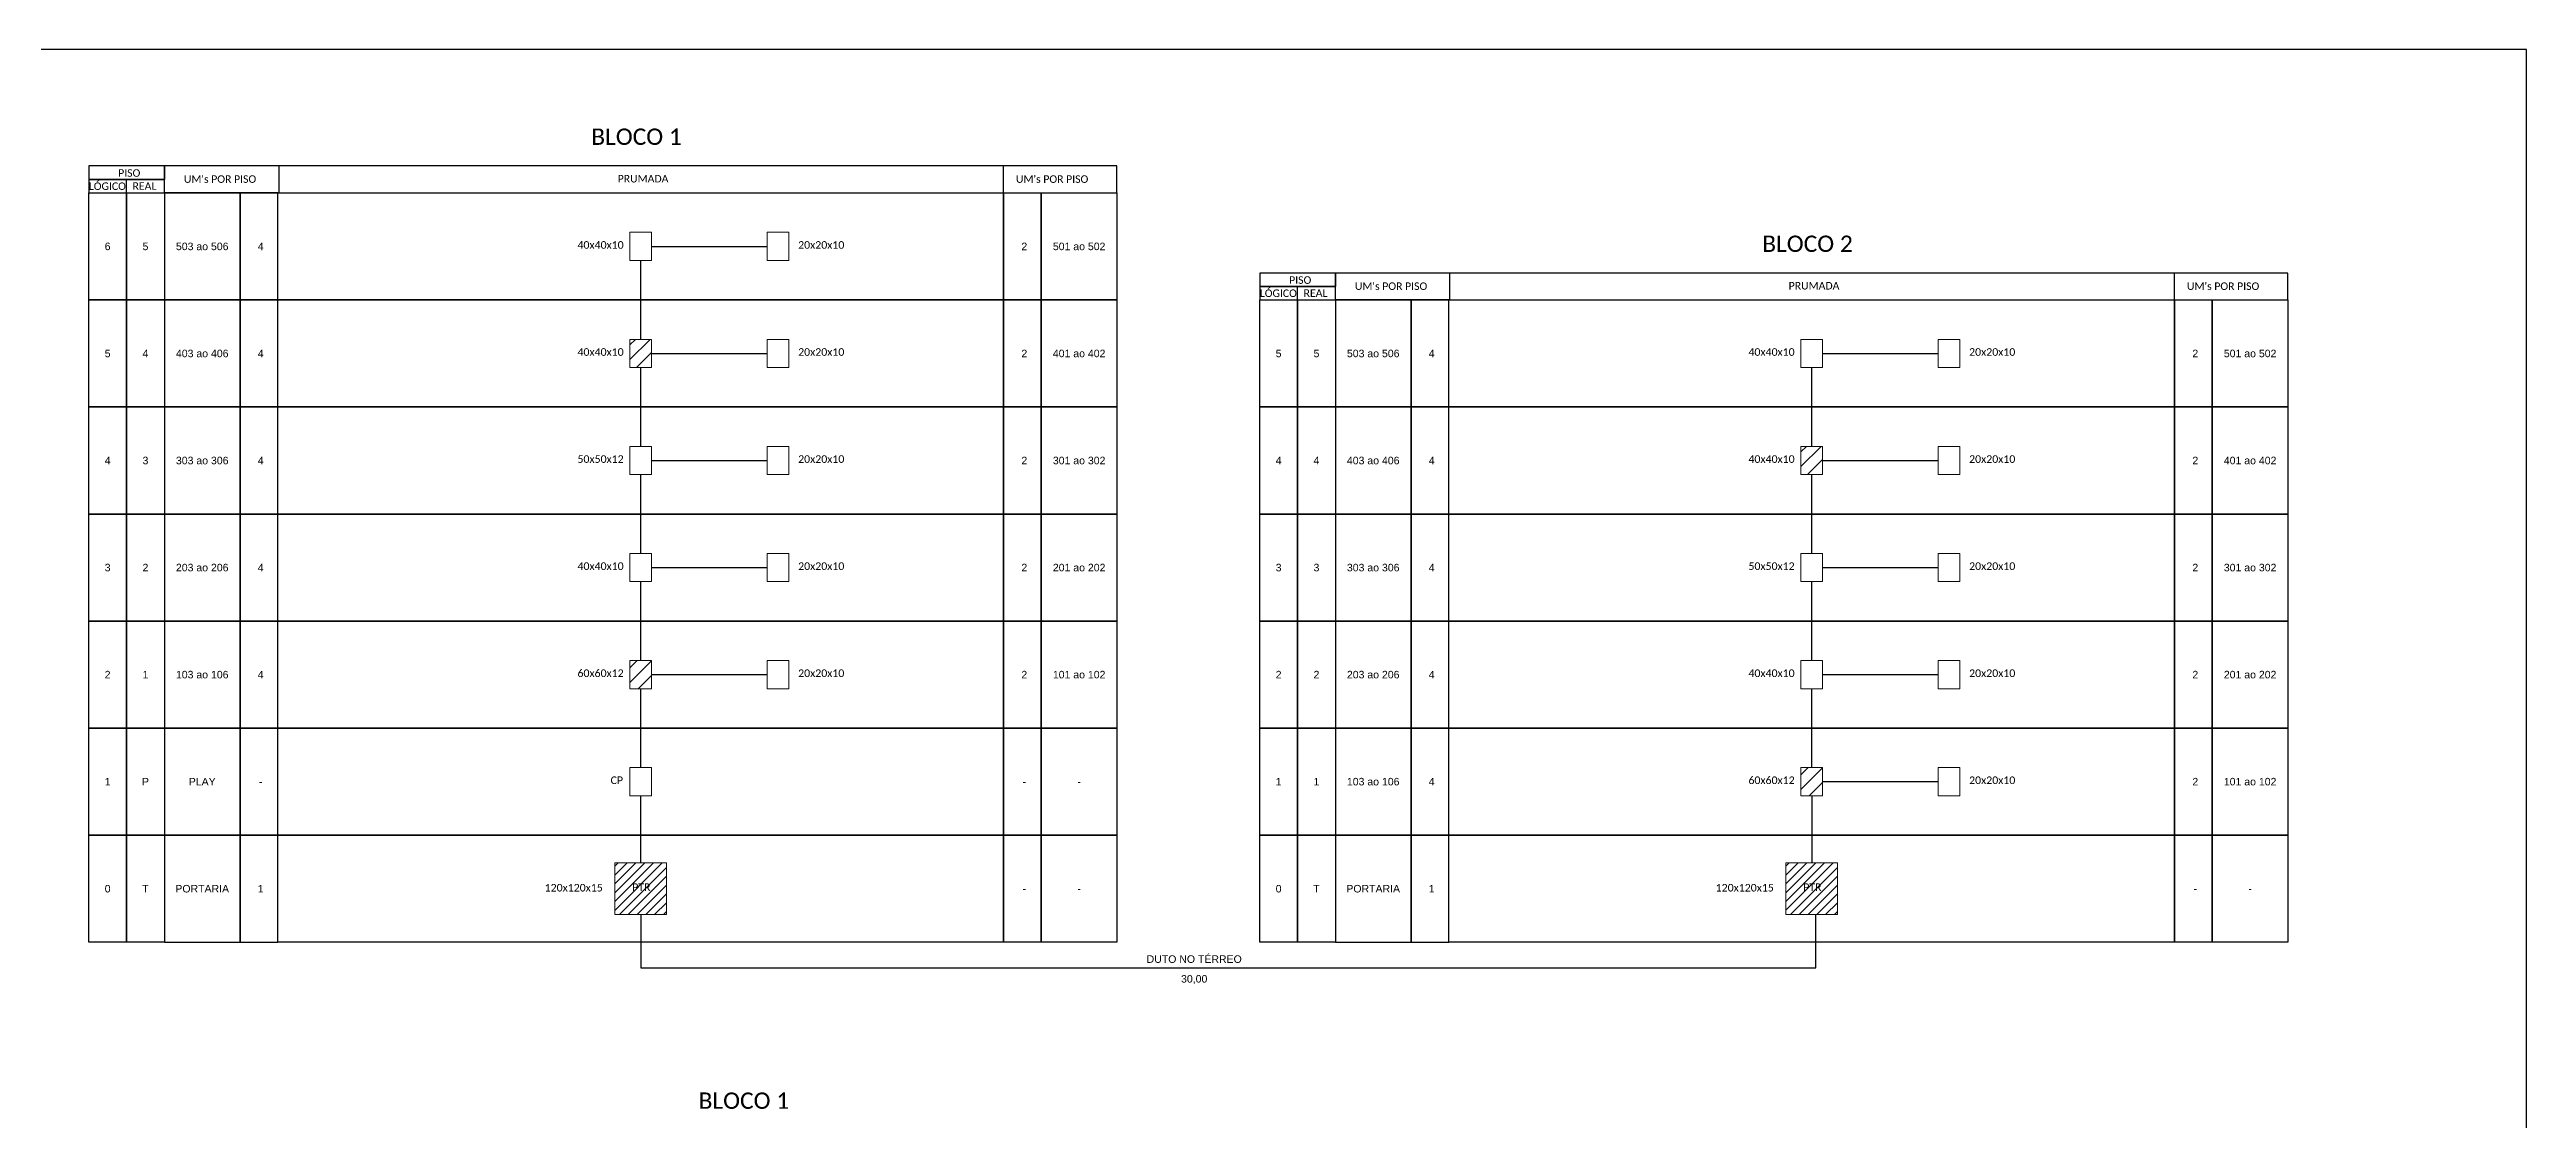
# Model space of a CAD drawing. Extents: x -89 to 749, y 705 to 1299.
# Drawn here: x 219 to 749, y 1070 to 1299 of the extents above; entities that cross this region are included whole.
import ezdxf
from ezdxf.enums import TextEntityAlignment as Align

# ---------------------------------------------------------------- set-up
doc = ezdxf.new("R2010")
doc.units = 0
doc.styles.add('ARIAL', font='arial.ttf')
doc.styles.add('WMF-Calibri0', font='calibri.ttf')
pattern_1 = [(45, (-342.7097, 458.7094), (-1.571545, 1.571545), [])]
pattern_2 = [(45, (-92.0276, 435.7888), (-1.571545, 1.571545), [])]

msp = doc.modelspace()

# ---------------------------------------------------------------- hatches: boundary and pattern name
h = msp.add_hatch()
h.set_pattern_fill('ANSI31', color=1, scale=0.7, style=0)
h.set_pattern_definition(pattern_1)
h.paths.add_polyline_path([(347.86, 1236.97), (343.23, 1236.97), (343.23, 1230.93), (347.86, 1230.93)])
h = msp.add_hatch()
h.set_pattern_fill('ANSI31', color=1, scale=0.7, style=0)
h.set_pattern_definition(pattern_2)
h.paths.add_polyline_path([(598.55, 1214.05), (593.91, 1214.05), (593.91, 1208.01), (598.55, 1208.01)])
h = msp.add_hatch()
h.set_pattern_fill('ANSI31', color=1, scale=0.7, style=0)
h.set_pattern_definition(pattern_1)
h.paths.add_polyline_path([(347.86, 1168.2), (343.23, 1168.2), (343.23, 1162.17), (347.86, 1162.17)])
h = msp.add_hatch()
h.set_pattern_fill('ANSI31', color=1, scale=0.7, style=0)
h.set_pattern_definition(pattern_2)
h.paths.add_polyline_path([(598.55, 1145.28), (593.91, 1145.28), (593.91, 1139.25), (598.55, 1139.25)])
h = msp.add_hatch()
h.set_pattern_fill('ANSI31', color=1, scale=0.42)
h.set_pattern_definition([(45, (-235.3302, 2994.7586), (-0.9429269, 0.9429269), [])])
h.paths.add_polyline_path([(351.08, 1124.88), (340.01, 1124.88), (340.01, 1113.81), (351.08, 1113.81)])
h.paths.add_polyline_path([(343.33, 1118.46), (348.09, 1118.46), (348.09, 1120.89), (343.33, 1120.89)], flags=24)
h = msp.add_hatch()
h.set_pattern_fill('ANSI31', color=1, scale=0.42)
h.set_pattern_definition([(45, (15.3519, 2994.7586), (-0.9429269, 0.9429269), [])])
h.paths.add_polyline_path([(601.76, 1124.88), (590.7, 1124.88), (590.7, 1113.81), (601.76, 1113.81)])
h.paths.add_polyline_path([(594.01, 1118.46), (598.77, 1118.46), (598.77, 1120.89), (594.01, 1120.89)], flags=24)

# ---------------------------------------------------------------- linework, layer by layer
for points in [[(-89.32, 705.02), (749.25, 705.02), (749.25, 1299.02), (-89.32, 1299.02), (-89.32, 705.02)], [(243.58, 1268.33), (447.51, 1268.33), (447.51, 1274.09), (243.58, 1274.09), (243.58, 1274.09), (243.58, 1271.21)], [(268.12, 1268.33), (268.12, 1274.09)], [(423.2, 1268.33), (423.2, 1274.09)], [(235.48, 1268.33), (235.48, 1271.21)], [(486.16, 1245.41), (486.16, 1248.29)], [(494.26, 1245.41), (698.19, 1245.41), (698.19, 1251.17), (494.26, 1251.17), (494.26, 1251.17), (494.26, 1248.29)], [(518.8, 1245.41), (518.8, 1251.17)], [(673.88, 1245.41), (673.88, 1251.17)]]:
    msp.add_lwpolyline(points)
for points in [[(227.38, 1271.21), (243.58, 1271.21), (243.58, 1274.09), (227.38, 1274.09)], [(227.38, 1268.33), (243.58, 1268.33), (243.58, 1271.21), (227.38, 1271.21)], [(227.38, 1268.33), (235.48, 1268.33), (235.48, 1245.41), (227.38, 1245.41)], [(235.48, 1268.33), (243.58, 1268.33), (243.58, 1245.41), (235.48, 1245.41)], [(259.78, 1268.33), (243.58, 1268.33), (243.58, 1245.41), (259.78, 1245.41)], [(267.88, 1268.33), (259.78, 1268.33), (259.78, 1245.41), (267.88, 1245.41)], [(267.88, 1268.33), (423.21, 1268.33), (423.21, 1245.41), (267.88, 1245.41)], [(423.21, 1268.33), (431.31, 1268.33), (431.31, 1245.41), (423.21, 1245.41)], [(431.31, 1268.33), (447.51, 1268.33), (447.51, 1245.41), (431.31, 1245.41)], [(478.06, 1248.29), (494.26, 1248.29), (494.26, 1251.17), (478.06, 1251.17)], [(478.06, 1245.41), (494.26, 1245.41), (494.26, 1248.29), (478.06, 1248.29)], [(227.38, 1245.41), (235.48, 1245.41), (235.48, 1222.49), (227.38, 1222.49)], [(235.48, 1245.41), (243.58, 1245.41), (243.58, 1222.49), (235.48, 1222.49)], [(259.78, 1245.41), (243.58, 1245.41), (243.58, 1222.49), (259.78, 1222.49)], [(267.88, 1245.41), (259.78, 1245.41), (259.78, 1222.49), (267.88, 1222.49)], [(267.88, 1245.41), (423.21, 1245.41), (423.21, 1222.49), (267.88, 1222.49)], [(423.21, 1245.41), (431.31, 1245.41), (431.31, 1222.49), (423.21, 1222.49)], [(431.31, 1245.41), (447.51, 1245.41), (447.51, 1222.49), (431.31, 1222.49)], [(478.06, 1245.41), (486.16, 1245.41), (486.16, 1222.49), (478.06, 1222.49)], [(486.16, 1245.41), (494.26, 1245.41), (494.26, 1222.49), (486.16, 1222.49)], [(510.46, 1245.41), (494.26, 1245.41), (494.26, 1222.49), (510.46, 1222.49)], [(518.57, 1245.41), (510.46, 1245.41), (510.46, 1222.49), (518.57, 1222.49)], [(518.57, 1245.41), (673.89, 1245.41), (673.89, 1222.49), (518.57, 1222.49)], [(673.89, 1245.41), (681.99, 1245.41), (681.99, 1222.49), (673.89, 1222.49)], [(681.99, 1245.41), (698.19, 1245.41), (698.19, 1222.49), (681.99, 1222.49)], [(227.38, 1222.49), (235.48, 1222.49), (235.48, 1199.57), (227.38, 1199.57)], [(235.48, 1222.49), (243.58, 1222.49), (243.58, 1199.57), (235.48, 1199.57)], [(259.78, 1222.49), (243.58, 1222.49), (243.58, 1199.57), (259.78, 1199.57)], [(267.88, 1222.49), (259.78, 1222.49), (259.78, 1199.57), (267.88, 1199.57)], [(267.88, 1222.49), (423.21, 1222.49), (423.21, 1199.57), (267.88, 1199.57)], [(423.21, 1222.49), (431.31, 1222.49), (431.31, 1199.57), (423.21, 1199.57)], [(431.31, 1222.49), (447.51, 1222.49), (447.51, 1199.57), (431.31, 1199.57)], [(478.06, 1222.49), (486.16, 1222.49), (486.16, 1199.57), (478.06, 1199.57)], [(486.16, 1222.49), (494.26, 1222.49), (494.26, 1199.57), (486.16, 1199.57)], [(510.46, 1222.49), (494.26, 1222.49), (494.26, 1199.57), (510.46, 1199.57)], [(518.57, 1222.49), (510.46, 1222.49), (510.46, 1199.57), (518.57, 1199.57)], [(518.57, 1222.49), (673.89, 1222.49), (673.89, 1199.57), (518.57, 1199.57)], [(673.89, 1222.49), (681.99, 1222.49), (681.99, 1199.57), (673.89, 1199.57)], [(681.99, 1222.49), (698.19, 1222.49), (698.19, 1199.57), (681.99, 1199.57)], [(227.38, 1199.57), (235.48, 1199.57), (235.48, 1176.65), (227.38, 1176.65)], [(235.48, 1199.57), (243.58, 1199.57), (243.58, 1176.65), (235.48, 1176.65)], [(259.78, 1199.57), (243.58, 1199.57), (243.58, 1176.65), (259.78, 1176.65)], [(267.88, 1199.57), (259.78, 1199.57), (259.78, 1176.65), (267.88, 1176.65)], [(267.88, 1199.57), (423.21, 1199.57), (423.21, 1176.65), (267.88, 1176.65)], [(423.21, 1199.57), (431.31, 1199.57), (431.31, 1176.65), (423.21, 1176.65)], [(431.31, 1199.57), (447.51, 1199.57), (447.51, 1176.65), (431.31, 1176.65)], [(478.06, 1199.57), (486.16, 1199.57), (486.16, 1176.65), (478.06, 1176.65)], [(486.16, 1199.57), (494.26, 1199.57), (494.26, 1176.65), (486.16, 1176.65)], [(510.46, 1199.57), (494.26, 1199.57), (494.26, 1176.65), (510.46, 1176.65)], [(518.57, 1199.57), (510.46, 1199.57), (510.46, 1176.65), (518.57, 1176.65)], [(518.57, 1199.57), (673.89, 1199.57), (673.89, 1176.65), (518.57, 1176.65)], [(673.89, 1199.57), (681.99, 1199.57), (681.99, 1176.65), (673.89, 1176.65)], [(681.99, 1199.57), (698.19, 1199.57), (698.19, 1176.65), (681.99, 1176.65)], [(227.38, 1176.65), (235.48, 1176.65), (235.48, 1153.73), (227.38, 1153.73)], [(235.48, 1176.65), (243.58, 1176.65), (243.58, 1153.73), (235.48, 1153.73)], [(259.78, 1176.65), (243.58, 1176.65), (243.58, 1153.73), (259.78, 1153.73)], [(267.88, 1176.65), (259.78, 1176.65), (259.78, 1153.73), (267.88, 1153.73)], [(267.88, 1176.65), (423.21, 1176.65), (423.21, 1153.73), (267.88, 1153.73)], [(423.21, 1176.65), (431.31, 1176.65), (431.31, 1153.73), (423.21, 1153.73)], [(431.31, 1176.65), (447.51, 1176.65), (447.51, 1153.73), (431.31, 1153.73)], [(478.06, 1176.65), (486.16, 1176.65), (486.16, 1153.73), (478.06, 1153.73)], [(486.16, 1176.65), (494.26, 1176.65), (494.26, 1153.73), (486.16, 1153.73)], [(510.46, 1176.65), (494.26, 1176.65), (494.26, 1153.73), (510.46, 1153.73)], [(518.57, 1176.65), (510.46, 1176.65), (510.46, 1153.73), (518.57, 1153.73)], [(518.57, 1176.65), (673.89, 1176.65), (673.89, 1153.73), (518.57, 1153.73)], [(673.89, 1176.65), (681.99, 1176.65), (681.99, 1153.73), (673.89, 1153.73)], [(681.99, 1176.65), (698.19, 1176.65), (698.19, 1153.73), (681.99, 1153.73)], [(227.38, 1153.73), (235.48, 1153.73), (235.48, 1130.81), (227.38, 1130.81)], [(235.48, 1153.73), (243.58, 1153.73), (243.58, 1130.81), (235.48, 1130.81)], [(259.78, 1153.73), (243.58, 1153.73), (243.58, 1130.81), (259.78, 1130.81)], [(267.88, 1153.73), (259.78, 1153.73), (259.78, 1130.81), (267.88, 1130.81)], [(267.88, 1153.73), (423.21, 1153.73), (423.21, 1130.81), (267.88, 1130.81)], [(423.21, 1153.73), (431.31, 1153.73), (431.31, 1130.81), (423.21, 1130.81)], [(431.31, 1153.73), (447.51, 1153.73), (447.51, 1130.81), (431.31, 1130.81)], [(478.06, 1153.73), (486.16, 1153.73), (486.16, 1130.81), (478.06, 1130.81)], [(486.16, 1153.73), (494.26, 1153.73), (494.26, 1130.81), (486.16, 1130.81)], [(510.46, 1153.73), (494.26, 1153.73), (494.26, 1130.81), (510.46, 1130.81)], [(518.57, 1153.73), (510.46, 1153.73), (510.46, 1130.81), (518.57, 1130.81)], [(518.57, 1153.73), (673.89, 1153.73), (673.89, 1130.81), (518.57, 1130.81)], [(673.89, 1153.73), (681.99, 1153.73), (681.99, 1130.81), (673.89, 1130.81)], [(681.99, 1153.73), (698.19, 1153.73), (698.19, 1130.81), (681.99, 1130.81)], [(227.38, 1130.81), (235.48, 1130.81), (235.48, 1107.89), (227.38, 1107.89)], [(235.48, 1130.81), (243.58, 1130.81), (243.58, 1107.89), (235.48, 1107.89)], [(259.78, 1130.81), (243.58, 1130.81), (243.58, 1107.89), (259.78, 1107.89)], [(267.88, 1130.81), (259.78, 1130.81), (259.78, 1107.89), (267.88, 1107.89)], [(267.88, 1130.81), (423.21, 1130.81), (423.21, 1107.89), (267.88, 1107.89)], [(423.21, 1130.81), (431.31, 1130.81), (431.31, 1107.89), (423.21, 1107.89)], [(431.31, 1130.81), (447.51, 1130.81), (447.51, 1107.89), (431.31, 1107.89)], [(478.06, 1130.81), (486.16, 1130.81), (486.16, 1107.89), (478.06, 1107.89)], [(486.16, 1130.81), (494.26, 1130.81), (494.26, 1107.89), (486.16, 1107.89)], [(510.46, 1130.81), (494.26, 1130.81), (494.26, 1107.89), (510.46, 1107.89)], [(518.57, 1130.81), (510.46, 1130.81), (510.46, 1107.89), (518.57, 1107.89)], [(518.57, 1130.81), (673.89, 1130.81), (673.89, 1107.89), (518.57, 1107.89)], [(673.89, 1130.81), (681.99, 1130.81), (681.99, 1107.89), (673.89, 1107.89)], [(681.99, 1130.81), (698.19, 1130.81), (698.19, 1107.89), (681.99, 1107.89)]]:
    msp.add_lwpolyline(points, close=True)
at = {"color": 0, "lineweight": 0}
for points in [[(343.23, 1259.89), (347.86, 1259.89), (347.86, 1253.85), (343.23, 1253.85)], [(372.64, 1259.89), (377.28, 1259.89), (377.28, 1253.85), (372.64, 1253.85)], [(372.64, 1236.97), (377.28, 1236.97), (377.28, 1230.93), (372.64, 1230.93)], [(593.91, 1236.97), (598.55, 1236.97), (598.55, 1230.93), (593.91, 1230.93)], [(623.32, 1236.97), (627.96, 1236.97), (627.96, 1230.93), (623.32, 1230.93)], [(343.23, 1214.05), (347.86, 1214.05), (347.86, 1208.01), (343.23, 1208.01)], [(372.64, 1214.05), (377.28, 1214.05), (377.28, 1208.01), (372.64, 1208.01)], [(623.32, 1214.05), (627.96, 1214.05), (627.96, 1208.01), (623.32, 1208.01)], [(343.23, 1191.13), (347.86, 1191.13), (347.86, 1185.09), (343.23, 1185.09)], [(372.64, 1191.13), (377.28, 1191.13), (377.28, 1185.09), (372.64, 1185.09)], [(593.91, 1191.13), (598.55, 1191.13), (598.55, 1185.09), (593.91, 1185.09)], [(623.32, 1191.13), (627.96, 1191.13), (627.96, 1185.09), (623.32, 1185.09)], [(372.64, 1168.2), (377.28, 1168.2), (377.28, 1162.17), (372.64, 1162.17)], [(593.91, 1168.2), (598.55, 1168.2), (598.55, 1162.17), (593.91, 1162.17)], [(623.32, 1168.2), (627.96, 1168.2), (627.96, 1162.17), (623.32, 1162.17)], [(343.23, 1145.28), (347.86, 1145.28), (347.86, 1139.25), (343.23, 1139.25)], [(623.32, 1145.28), (627.96, 1145.28), (627.96, 1139.25), (623.32, 1139.25)]]:
    msp.add_lwpolyline(points, close=True, dxfattribs=at)
at = {"color": 3}
for points in [[(347.86, 1256.87), (372.64, 1256.87)], [(345.55, 1236.97), (345.55, 1253.85)], [(345.55, 1214.05), (345.55, 1230.93)], [(347.86, 1233.95), (372.64, 1233.95)], [(596.23, 1214.05), (596.23, 1230.93)], [(598.55, 1233.95), (623.32, 1233.95)], [(347.86, 1211.03), (372.64, 1211.03)], [(598.55, 1211.03), (623.32, 1211.03)], [(345.55, 1191.13), (345.55, 1208.01)], [(596.23, 1191.13), (596.23, 1208.01)], [(347.86, 1188.11), (372.64, 1188.11)], [(598.55, 1188.11), (623.32, 1188.11)], [(345.55, 1168.2), (345.55, 1185.09)], [(596.23, 1168.2), (596.23, 1185.09)], [(345.55, 1145.28), (345.55, 1162.17)], [(347.86, 1165.19), (372.64, 1165.19)], [(596.23, 1145.28), (596.23, 1162.17)], [(598.55, 1165.19), (623.32, 1165.19)], [(598.55, 1142.27), (623.32, 1142.27)], [(345.55, 1124.88), (345.55, 1139.25)], [(596.23, 1139.25), (596.23, 1124.88)]]:
    msp.add_lwpolyline(points, dxfattribs=at)
at = {"color": 1, "lineweight": 0}
for points in [[(343.23, 1236.97), (347.86, 1236.97), (347.86, 1230.93), (343.23, 1230.93)], [(593.91, 1214.05), (598.55, 1214.05), (598.55, 1208.01), (593.91, 1208.01)], [(343.23, 1168.2), (347.86, 1168.2), (347.86, 1162.17), (343.23, 1162.17)], [(593.91, 1145.28), (598.55, 1145.28), (598.55, 1139.25), (593.91, 1139.25)], [(340.01, 1124.88), (351.08, 1124.88), (351.08, 1113.81), (340.01, 1113.81)], [(590.7, 1124.88), (601.76, 1124.88), (601.76, 1113.81), (590.7, 1113.81)]]:
    msp.add_lwpolyline(points, close=True, dxfattribs=at)
at = {"color": 1}
msp.add_lwpolyline([(345.55, 1113.81), (345.55, 1102.39), (597.12, 1102.39), (597.12, 1113.81)], dxfattribs=at)

# ---------------------------------------------------------------- texts
at = {"color": 2, "style": 'WMF-Calibri0'}
for s, p in [('BLOCO 1', (334.96, 1278.61)), ('BLOCO 2', (585.64, 1255.69)), ('BLOCO 1', (357.94, 1072.22))]:
    msp.add_text(s, height=3.5, dxfattribs=at).set_placement(p)
at = {"style": 'WMF-Calibri0'}
for s, height, p in [('     PISO', 1.61, (230.85, 1271.78)), ('  LÓGICO', 1.61, (226.27, 1268.96)), ('    REAL', 1.61, (234.5, 1268.99)), ("UM's POR PISO", 1.61, (247.75, 1270.48)), ('PRUMADA', 1.61, (340.62, 1270.56)), ("UM's POR PISO", 1.61, (425.88, 1270.48)), ('40x40x10', 1.622, (332.02, 1256.37)), ('20x20x10', 1.622, (379.26, 1256.37)), ('  LÓGICO', 1.61, (476.95, 1246.04)), ('     PISO', 1.61, (481.53, 1248.86)), ('    REAL', 1.61, (485.19, 1246.07)), ("UM's POR PISO", 1.61, (498.44, 1247.55)), ('PRUMADA', 1.61, (591.3, 1247.64)), ("UM's POR PISO", 1.61, (676.56, 1247.55)), ('20x20x10', 1.622, (379.26, 1233.45)), ('40x40x10', 1.622, (582.7, 1233.45)), ('20x20x10', 1.622, (629.94, 1233.45)), ('50x50x12', 1.622, (332.02, 1210.53)), ('20x20x10', 1.622, (379.26, 1210.53)), ('20x20x10', 1.622, (629.94, 1210.53)), ('40x40x10', 1.622, (332.02, 1187.6)), ('20x20x10', 1.622, (379.26, 1187.6)), ('50x50x12', 1.622, (582.7, 1187.6)), ('20x20x10', 1.622, (629.94, 1187.6)), ('20x20x10', 1.622, (379.26, 1164.68)), ('40x40x10', 1.622, (582.7, 1164.68)), ('20x20x10', 1.622, (629.94, 1164.68)), ('CP', 1.622, (339.1, 1141.76)), ('20x20x10', 1.622, (629.94, 1141.76)), ('120x120x15', 1.622, (324.99, 1118.75)), ('PTR', 1.622, (343.73, 1118.87)), ('120x120x15', 1.622, (575.68, 1118.75)), ('PTR', 1.622, (594.42, 1118.87))]:
    msp.add_text(s, height=height, dxfattribs=at).set_placement(p)
at = {"style": 'ARIAL'}
for s, p in [('6', (231.43, 1256.87)), ('5', (239.53, 1256.87)), ('503 ao 506', (251.68, 1256.87)), ('4', (264.2, 1256.87)), ('2', (427.67, 1256.87)), ('501 ao 502', (439.41, 1256.87)), ('5', (231.43, 1233.95)), ('4', (239.53, 1233.95)), ('403 ao 406', (251.68, 1233.95)), ('4', (264.2, 1233.95)), ('2', (427.67, 1233.95)), ('401 ao 402', (439.41, 1233.95)), ('5', (482.11, 1233.95)), ('5', (490.21, 1233.95)), ('503 ao 506', (502.36, 1233.95)), ('4', (514.88, 1233.95)), ('2', (678.35, 1233.95)), ('501 ao 502', (690.09, 1233.95)), ('4', (231.43, 1211.03)), ('3', (239.53, 1211.03)), ('303 ao 306', (251.68, 1211.03)), ('4', (264.2, 1211.03)), ('2', (427.67, 1211.03)), ('301 ao 302', (439.41, 1211.03)), ('4', (482.11, 1211.03)), ('4', (490.21, 1211.03)), ('403 ao 406', (502.36, 1211.03)), ('4', (514.88, 1211.03)), ('2', (678.35, 1211.03)), ('401 ao 402', (690.09, 1211.03)), ('3', (231.43, 1188.11)), ('2', (239.53, 1188.11)), ('203 ao 206', (251.68, 1188.11)), ('4', (264.2, 1188.11)), ('2', (427.67, 1188.11)), ('201 ao 202', (439.41, 1188.11)), ('3', (482.11, 1188.11)), ('3', (490.21, 1188.11)), ('303 ao 306', (502.36, 1188.11)), ('4', (514.88, 1188.11)), ('2', (678.35, 1188.11)), ('301 ao 302', (690.09, 1188.11)), ('2', (231.43, 1165.19)), ('1', (239.53, 1165.19)), ('103 ao 106', (251.68, 1165.19)), ('4', (264.2, 1165.19)), ('2', (427.67, 1165.19)), ('101 ao 102', (439.41, 1165.19)), ('2', (482.11, 1165.19)), ('2', (490.21, 1165.19)), ('203 ao 206', (502.36, 1165.19)), ('4', (514.88, 1165.19)), ('2', (678.35, 1165.19)), ('201 ao 202', (690.09, 1165.19)), ('1', (231.43, 1142.27)), ('P', (239.53, 1142.27)), ('PLAY', (251.68, 1142.27)), ('-', (264.2, 1142.27)), ('-', (427.67, 1142.27)), ('-', (439.41, 1142.27)), ('1', (482.11, 1142.27)), ('1', (490.21, 1142.27)), ('103 ao 106', (502.36, 1142.27)), ('4', (514.88, 1142.27)), ('2', (678.35, 1142.27)), ('101 ao 102', (690.09, 1142.27)), ('0', (231.43, 1119.35)), ('T', (239.53, 1119.35)), ('PORTARIA', (251.68, 1119.35)), ('1', (264.2, 1119.35)), ('-', (427.67, 1119.35)), ('-', (439.41, 1119.35)), ('0', (482.11, 1119.35)), ('T', (490.21, 1119.35)), ('PORTARIA', (502.36, 1119.35)), ('1', (514.88, 1119.35)), ('-', (678.35, 1119.35)), ('-', (690.09, 1119.35)), ('DUTO NO TÉRREO', (464.04, 1104.28)), ('30,00', (464.04, 1100.05))]:
    msp.add_text(s, height=1.61, dxfattribs=at).set_placement(p, align=Align.MIDDLE_CENTER)
at = {"color": 1, "style": 'WMF-Calibri0'}
for s, p in [('40x40x10', (332.02, 1233.45)), ('40x40x10', (582.7, 1210.53)), ('60x60x12', (332.02, 1164.68)), ('60x60x12', (582.7, 1141.76))]:
    msp.add_text(s, height=1.622, dxfattribs=at).set_placement(p)

doc.saveas('drawing.dxf')
